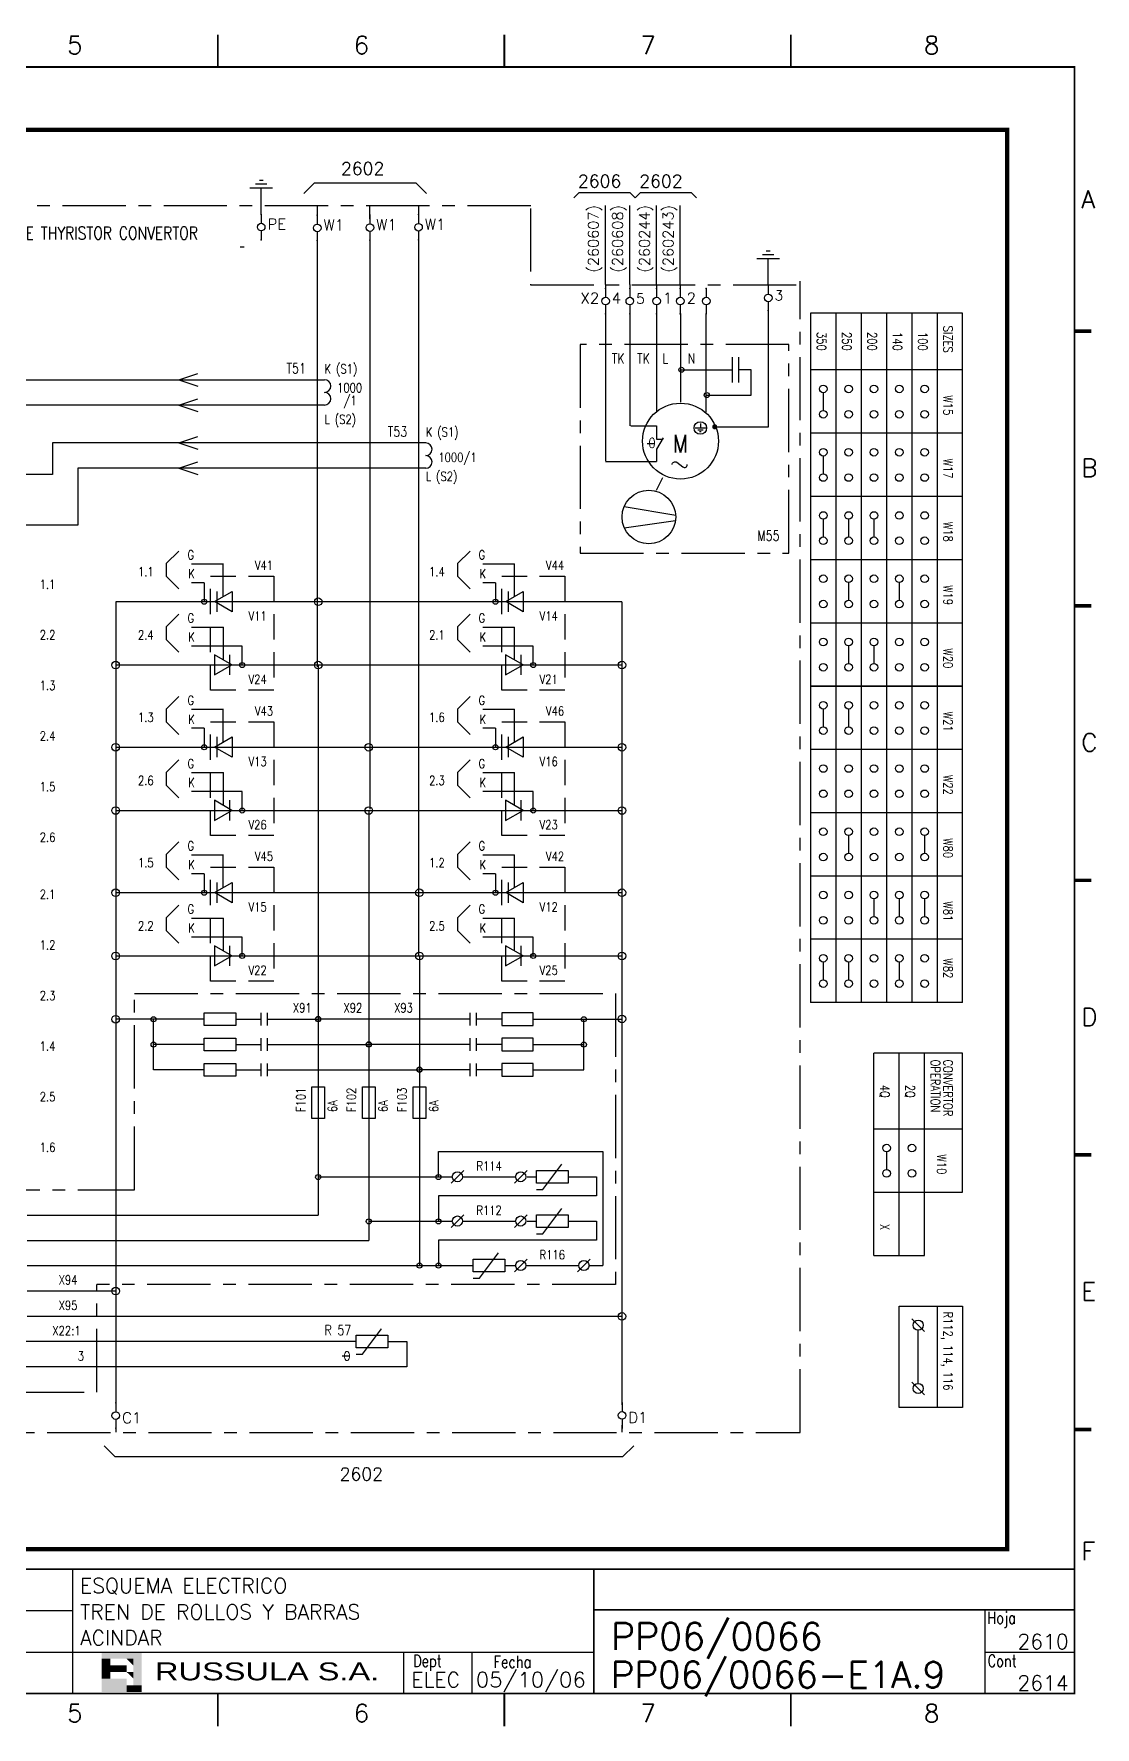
# Model space of a CAD drawing. Extents: x 416 to 877, y 1 to 336.
# Drawn here: x 667.3 to 877, y 1 to 335.7 of the extents above; entities that cross this region are included whole.
import ezdxf
from ezdxf.enums import TextEntityAlignment as Align

# ---------------------------------------------------------------- set-up
doc = ezdxf.new("R2010")
doc.units = 0
doc.header["$LTSCALE"] = 10
doc.header["$MEASUREMENT"] = 0
for name, pattern in [('CENTER', [2, 1.25, -0.25, 0.25, -0.25]), ('DASHDOT', [1, 0.5, -0.25, 0, -0.25]), ('DASHED', [0.75, 0.5, -0.25])]:
    doc.linetypes.add(name, pattern=pattern)
doc.layers.get('0').update_dxf_attribs({"linetype": 'CONTINUOUS'})
for name, color, linetype in [('1', 7, 'CONTINUOUS'), ('10', 5, 'CONTINUOUS'), ('2', 7, 'CONTINUOUS'), ('25', 3, 'CONTINUOUS'), ('25K', 4, 'DASHED'), ('25PK', 4, 'CENTER'), ('35', 2, 'CONTINUOUS'), ('50', 1, 'CONTINUOUS'), ('8', 1, 'CONTINUOUS'), ('9', 6, 'CONTINUOUS'), ('DIBUJO', 7, 'CONTINUOUS'), ('NODE', 7, 'CONTINUOUS')]:
    doc.layers.add(name, color=color, linetype=linetype)
doc.styles.add('ABBSTYLE', font='ROMANS.SHX', dxfattribs={"width": 0.8})
doc.styles.add('HELVETICA', font='HELV.SHX')
doc.styles.add('LABEL', font='SIMPLEX', dxfattribs={"width": 0.8, "height": 4})
doc.styles.add('ROMANS', font='ROMANS.SHX')
doc.styles.get("Standard").update_dxf_attribs({"font": 'simplex'})

# ---------------------------------------------------------------- blocks, each defined once
blk = doc.blocks.new('NOD', base_point=(237.5, 170))
at = {"layer": 'NODE'}
blk.add_point((237.5, 170), dxfattribs=at)
blk = doc.blocks.new('$$PLD12C')
for p, q in [((0, 2.5), (0, 0.75)), ((0, -0.75), (0, -2.5))]:
    blk.add_line(p, q)
at = {"layer": '2'}
blk.add_circle((0, 0), 0.75, dxfattribs=at)
for p in [(0, 2.5), (0, -2.5)]:
    blk.add_blockref('NOD', p, dxfattribs=at)
at = {"layer": '8'}
blk.add_attdef('*A', (1.25, -1.5), '', height=2.15, dxfattribs=at)
at = {"layer": '9'}
blk.add_attdef('ID', text='', height=2.15, dxfattribs=at).set_placement((-1.25, -1.5), align=Align.RIGHT)
blk = doc.blocks.new('JOM')
at = {"layer": '35'}
blk.add_line((0, 1.75), (0, -1.75), dxfattribs=at)
for centre in [(0, 2.5), (0, -2.5)]:
    blk.add_circle(centre, 0.75, dxfattribs=at)
blk = doc.blocks.new('$$PLU21C')
for p, q in [((0, 2.5), (0, 0.75)), ((0, -0.75), (0, -2.5))]:
    blk.add_line(p, q)
at = {"layer": '2'}
blk.add_circle((0, 0), 0.75, dxfattribs=at)
for p in [(0, 2.5), (0, -2.5)]:
    blk.add_blockref('NOD', p, dxfattribs=at)
at = {"layer": '8'}
blk.add_attdef('*A', (1.25, -0.5), '', height=2.15, dxfattribs=at)
at = {"layer": '9'}
blk.add_attdef('ID', text='', height=2.15, dxfattribs=at).set_placement((-1.25, -0.5), align=Align.RIGHT)
blk = doc.blocks.new('newcajec')
at = {"layer": '1'}
for p, q in [((215.2, 20.8), (215.2, 0)), ((179.4, 13.87), (215.2, 13.87)), ((368, 14.06), (368, 0)), ((179.4, 6.93), (267.63, 6.93)), ((267.63, 6.93), (302.5, 6.93)), ((270.63, 6.91), (270.63, 0)), ((282.07, 6.93), (282.07, 0)), ((368, 6.93), (383, 6.93))]:
    blk.add_line(p, q, dxfattribs=at)
for points in [[(239.5, 272.5, 0.3, 0.3, 0), (239.5, 277.91, 0.3, 0.3, 0)], [(287.5, 272.5, 0.3, 0.3, 0), (287.5, 277.91, 0.3, 0.3, 0)], [(335.5, 272.5, 0.3, 0.3, 0), (335.5, 277.91, 0.3, 0.3, 0)], [(383.01, 228.23, 0.6, 0.6, 0), (385.82, 228.23, 0.6, 0.6, 0)], [(383.01, 182.23, 0.6, 0.6, 0), (385.82, 182.23, 0.6, 0.6, 0)], [(383.01, 136.23, 0.6, 0.6, 0), (385.82, 136.23, 0.6, 0.6, 0)], [(383.01, 90.23, 0.6, 0.6, 0), (385.82, 90.23, 0.6, 0.6, 0)], [(383.01, 44.23, 0.6, 0.6, 0), (385.82, 44.23, 0.6, 0.6, 0)], [(383, 20.8, 0.3, 0.3, 0), (179.4, 20.8, 0.3, 0.3, 0), (179.4, 0, 0.3, 0.3, 0)], [(302.5, 20.8, 0.3, 0.3, 0), (302.5, 0, 0.3, 0.3, 0)], [(302.5, 14, 0.3, 0.3, 0), (383, 14, 0.3, 0.3, 0)], [(239.5, -5.5, 0.3, 0.3, 0), (239.5, -0.09, 0.3, 0.3, 0)], [(287.5, -5.5, 0.3, 0.3, 0), (287.5, -0.09, 0.3, 0.3, 0)], [(335.5, -5.5, 0.3, 0.3, 0), (335.5, -0.09, 0.3, 0.3, 0)]]:
    blk.add_lwpolyline(points, format="xyseb", dxfattribs=at)
at = {"layer": '1', "const_width": 0.3}
blk.add_lwpolyline([(0, 0), (0, 272.5), (383, 272.5), (383, 0)], close=True, dxfattribs=at)
at = {"layer": '2', "color": 14}
for p, q in [((221.42, 4.69), (221.42, 5.81)), ((221.42, 2.47), (221.42, 3.58))]:
    blk.add_line(p, q, dxfattribs=at)
for points in [[(220.05, 5.81), (220.05, 6.92), (226.74, 5.81), (226.74, 6.92)], [(221.42, 2.47), (220.05, 2.47), (221.42, 5.81), (220.05, 5.81)], [(224.25, 5.81), (225.37, 5.81), (225.37, 4.69)], [(225.37, 5.81), (226.74, 5.81), (225.37, 1.35), (226.74, 1.35)], [(221.42, 4.69), (224.25, 4.69), (221.42, 3.58), (224.25, 3.58)], [(224.25, 3.58), (225.37, 3.58), (225.37, 2.47)], [(224.25, 0.24), (224.25, 2.47), (220.05, 0.24), (220.05, 2.47)], [(226.74, 1.35), (226.74, 0.24), (224.25, 1.35), (224.25, 0.24)]]:
    blk.add_solid(points, dxfattribs=at)
at = {"layer": '1', "style": 'ROMANS'}
for s, p in [('5', (214.29, 274.68)), ('6', (262.29, 274.68)), ('7', (310.29, 274.68)), ('8', (357.79, 274.68)), ('A', (384.13, 248.84)), ('B', (384.13, 203.84)), ('C', (384.13, 157.84)), ('D', (384.13, 111.84)), ('E', (384.13, 65.84)), ('F', (384.13, 22.34)), ('5', (214.29, -4.82)), ('6', (262.29, -4.82)), ('7', (310.29, -4.82)), ('8', (357.79, -4.82))]:
    blk.add_text(s, height=3, dxfattribs=at).set_placement(p)
at = {"layer": '1', "style": 'LABEL', "width": 0.8}
for s, p in [('Hoja', (368.38, 11.66)), ('Fecha', (285.71, 4.3)), ('Cont', (368.43, 4.46))]:
    blk.add_text(s, height=2, dxfattribs=at).set_placement(p)
blk.add_text('Dept', height=2, dxfattribs=at).set_placement((274.61, 4.44), align=Align.CENTER)
at = {"layer": '10', "style": 'ROMANS'}
for tag, p in [('REV41', (3.5, 18.74)), ('REV43', (77.7, 18.74)), ('REV31', (3.5, 14.58)), ('REV33', (77.7, 14.58)), ('REV21', (3.5, 10.42)), ('REV23', (77.7, 10.42)), ('REV11', (3.5, 6.27)), ('REV13', (77.7, 6.27))]:
    blk.add_attdef(tag, text='', height=2.5, dxfattribs=at).set_placement(p, align=Align.MIDDLE)
for tag, p, height in [('REV42', (8, 17.49), 2.5), ('SHEETNAME1', (100.5, 15.83), 2.5), ('DESIGNCHECK', (180.74, 14.83), 2.5), ('DOCUMENTTYPE', (216.43, 16.8), 2.5), ('NOTA', (305.32, 15.8), 3), ('REV32', (8, 13.33), 2.5), ('OBJECT', (216.43, 12.4), 2.5), ('REV22', (8, 9.17), 2.5), ('SHEETNAME2', (100.5, 11.67), 2.5), ('ORDER', (305.32, 7.3), 4.5), ('SHEETNAME3', (100.5, 7.51), 2.5), ('DRAWINGCHECK', (180.53, 7.71), 2.5), ('CUSTOMER', (216.43, 8.08), 2.5), ('REV12', (8, 5.01), 2.5), ('SHEETNAME4', (100.5, 3.35), 2.5), ('USER', (180.63, 0.71), 2.5), ('DEPARTMENT', (271.93, 1.05), 2.5), ('DOCUMENT_ID', (305.32, 0.93), 4.4)]:
    blk.add_attdef(tag, p, '', height=height, dxfattribs=at)
for tag, width, p, p2 in [('REV44', 1.221199, (84.53, 17.49), (98.48, 17.49)), ('REV34', 1.221199, (84.53, 13.33), (98.48, 13.33)), ('REV24', 1.221199, (84.53, 9.17), (98.48, 9.17)), ('REV14', 1.221199, (84.53, 5.01), (98.48, 5.01)), ('CREATED2', 7.039915, (282.71, 1.05), (301.14, 1.05))]:
    blk.add_attdef(tag, text='', height=2.5, dxfattribs=dict(at, width=width)).set_placement(p, p2, align=Align.FIT)
for tag, p in [('SHEET', (382, 7.43)), ('NEXTSHEET', (382, 0.5))]:
    blk.add_attdef(tag, text='', height=2.5, dxfattribs=at).set_placement(p, align=Align.RIGHT)
at = {"layer": 'DIBUJO', "color": 14, "style": 'HELVETICA', "width": 1.3}
blk.add_text('RUSSULA S.A.', height=3, dxfattribs=at).set_placement((229, 2.19))

msp = doc.modelspace()

# ---------------------------------------------------------------- linework, layer by layer
for p, q in [((722.78, 306.24), (720.66, 304.12)), ((722.78, 306.24), (742.78, 306.24)), ((742.78, 306.24), (744.91, 304.12)), ((775.02, 304.32), (773.96, 303.26)), ((775.02, 304.32), (785.02, 304.32)), ((785.02, 304.32), (786.08, 303.26)), ((787.14, 304.32), (786.08, 303.26)), ((787.14, 304.32), (797.14, 304.32)), ((797.14, 304.32), (798.2, 303.26)), ((683.33, 54.52), (681.21, 56.64)), ((683.33, 54.52), (783.68, 54.52)), ((783.68, 54.52), (785.8, 56.64))]:
    msp.add_line(p, q)
at = {"layer": '2', "color": 4, "linetype": 'CENTER'}
for p, q in [((765.47, 301.69), (444.6, 301.69)), ((765.43, 301.17), (765.43, 286.07)), ((765.43, 286.07), (818.63, 286.07))]:
    msp.add_line(p, q, dxfattribs=at)
at = {"layer": '2', "color": 7}
for p, q in [((723.3, 301.69), (723.3, 298.64)), ((733.66, 299.1), (733.66, 301.7)), ((743.32, 301.64), (743.32, 299.14)), ((780.23, 293.38), (780.23, 301.73)), ((785.03, 293.38), (785.03, 301.73)), ((790.33, 293.38), (790.33, 301.73)), ((795.01, 293.38), (795.01, 301.73)), ((723.3, 296.52), (723.3, 294.45)), ((780.23, 286.14), (780.23, 293.38)), ((785.03, 286.14), (785.03, 293.38)), ((790.33, 286.14), (790.33, 293.38)), ((795.01, 286.14), (795.01, 293.38)), ((780.23, 286.14), (780.23, 284.28)), ((785.03, 286.14), (785.03, 284.28)), ((790.33, 286.14), (790.33, 284.28)), ((795.01, 286.14), (795.01, 284.28)), ((683.48, 60.86), (683.48, 59.31)), ((783.49, 60.7), (783.49, 59.31))]:
    msp.add_line(p, q, dxfattribs=at)
at = {"layer": '2', "color": 6}
for p, q in [((733.7, 294.92), (733.7, 182.47)), ((743.3, 295.21), (743.3, 153.6)), ((723.3, 294.38), (723.3, 210.56))]:
    msp.add_line(p, q, dxfattribs=at)
at = {"layer": '2', "color": 2}
for p, q in [((780.23, 280.37), (780.23, 251.27)), ((785.03, 280.67), (785.03, 258.17))]:
    msp.add_line(p, q, dxfattribs=at)
at = {"layer": '2', "color": 1}
for p, q in [((790.33, 280.37), (790.33, 260.97)), ((795.03, 280.37), (795.03, 262.87)), ((800.13, 274.27), (800.13, 280.35)), ((800.13, 260.87), (800.13, 274.27))]:
    msp.add_line(p, q, dxfattribs=at)
at = {"layer": '2', "color": 3}
for p, q in [((812.43, 257.97), (812.43, 280.97)), ((801.93, 257.97), (812.43, 257.97))]:
    msp.add_line(p, q, dxfattribs=at)
at = {"layer": '2', "color": 3, "linetype": 'DASHDOT'}
msp.add_lwpolyline([(424.6, 316.69, 0.84, 0.84, 0), (859.6, 316.69, 0.84, 0.84, 0), (859.6, 36.19, 0.84, 0.84, 0), (424.6, 36.19, 0.84, 0.84, 0), (424.6, 316.69, 0.84, 0.84, 0)], format="xyseb", dxfattribs=at)
at = {"layer": '25', "linetype": 'Continuous'}
for p, q in [((797.93, 257.77), (800.03, 257.77)), ((798.98, 258.64), (798.98, 257.77)), ((798.45, 257.42), (799.5, 257.42)), ((798.8, 257.07), (799.15, 257.07))]:
    msp.add_line(p, q, dxfattribs=at)
at = {"layer": '25'}
for p, q in [((788.47, 254.68), (789.92, 254.68)), ((695.98, 233.46), (693.48, 230.96)), ((693.48, 230.96), (693.48, 228.46)), ((753.48, 233.46), (750.98, 230.96)), ((750.98, 230.96), (750.98, 228.46)), ((693.48, 228.46), (695.98, 225.96)), ((750.98, 228.46), (753.48, 225.96)), ((695.98, 220.96), (693.48, 218.46)), ((753.48, 220.96), (750.98, 218.46)), ((693.48, 218.46), (693.48, 215.96)), ((750.98, 218.46), (750.98, 215.96)), ((693.48, 215.96), (695.98, 213.46)), ((750.98, 215.96), (753.48, 213.46)), ((695.98, 204.71), (693.48, 202.21)), ((753.48, 204.71), (750.98, 202.21)), ((693.48, 202.21), (693.48, 199.71)), ((750.98, 202.21), (750.98, 199.71)), ((693.48, 199.71), (695.98, 197.21)), ((750.98, 199.71), (753.48, 197.21)), ((695.98, 192.21), (693.48, 189.71)), ((753.48, 192.21), (750.98, 189.71)), ((693.48, 189.71), (693.48, 187.21)), ((750.98, 189.71), (750.98, 187.21)), ((693.48, 187.21), (695.98, 184.71)), ((750.98, 187.21), (753.48, 184.71)), ((695.98, 175.96), (693.48, 173.46)), ((753.48, 175.96), (750.98, 173.46)), ((693.48, 173.46), (693.48, 170.96)), ((693.48, 170.96), (695.98, 168.46)), ((750.98, 173.46), (750.98, 170.96)), ((750.98, 170.96), (753.48, 168.46)), ((695.98, 163.46), (693.48, 160.96)), ((693.48, 160.96), (693.48, 158.46)), ((753.48, 163.46), (750.98, 160.96)), ((750.98, 160.96), (750.98, 158.46)), ((693.48, 158.46), (695.98, 155.96)), ((750.98, 158.46), (753.48, 155.96)), ((728.24, 74.41), (729.73, 74.41))]:
    msp.add_line(p, q, dxfattribs=at)
at = {"layer": '25', "linetype": 'Continuous'}
msp.add_lwpolyline([(801.56, 258, 0.5, 0.5, 1), (802.06, 258, 0.5, 0.5, 1)], format="xyseb", close=True, dxfattribs=at)
msp.add_lwpolyline([(793.4, 250.54, -0.619604), (794.3, 250.99), (795.5, 250.09, 0.618034), (796.4, 250.54, -1)], format="xyb", dxfattribs=at)
msp.add_circle((798.98, 257.77), 1.23, dxfattribs=at)
at = {"layer": '25K'}
for p, q in [((790.29, 245.5), (791.54, 248)), ((702.23, 205.96), (702.23, 228.46)), ((702.23, 228.46), (714.73, 228.46)), ((714.73, 228.46), (714.73, 205.96)), ((759.73, 205.96), (759.73, 228.46)), ((759.73, 228.46), (772.23, 228.46)), ((772.23, 228.46), (772.23, 205.96)), ((714.73, 205.96), (702.23, 205.96)), ((772.23, 205.96), (759.73, 205.96)), ((702.23, 177.21), (702.23, 199.71)), ((702.23, 199.71), (714.73, 199.71)), ((714.73, 199.71), (714.73, 177.21)), ((759.73, 199.71), (772.23, 199.71)), ((759.73, 177.21), (759.73, 199.71)), ((772.23, 199.71), (772.23, 177.21)), ((714.73, 177.21), (702.23, 177.21)), ((772.23, 177.21), (759.73, 177.21)), ((702.23, 148.46), (702.23, 170.96)), ((702.23, 170.96), (714.73, 170.96)), ((714.73, 170.96), (714.73, 148.46)), ((759.73, 148.46), (759.73, 170.96)), ((759.73, 170.96), (772.23, 170.96)), ((772.23, 170.96), (772.23, 148.46)), ((714.73, 148.46), (702.23, 148.46)), ((772.23, 148.46), (759.73, 148.46))]:
    msp.add_line(p, q, dxfattribs=at)
at = {"layer": '25PK'}
for p, q in [((818.69, 59.29), (818.69, 286.79)), ((818.69, 59.29), (818.69, 286.79)), ((687.23, 145.99), (782.23, 145.99)), ((687.23, 107.24), (687.23, 145.99)), ((782.23, 145.99), (782.23, 88.49)), ((655.98, 107.24), (687.23, 107.24)), ((782.23, 88.49), (679.73, 88.49)), ((679.73, 67.24), (679.73, 88.49)), ((504.73, 67.24), (679.73, 67.24)), ((449.94, 59.29), (818.69, 59.29)), ((449.94, 59.29), (818.69, 59.29))]:
    msp.add_line(p, q, dxfattribs=at)
msp.add_lwpolyline([(775.23, 274.27), (775.23, 233.02), (816.48, 233.02), (816.48, 274.27)], close=True, dxfattribs=at)
at = {"layer": '35', "linetype": 'Continuous'}
for p, q in [((714.49, 305.17), (709.99, 305.17)), ((713.36, 305.92), (711.11, 305.92)), ((712.61, 306.67), (711.86, 306.67)), ((712.24, 299.93), (712.24, 305.17)), ((708.85, 293.53), (708.1, 293.53)), ((814.63, 291.21), (810.13, 291.21)), ((813.5, 291.96), (811.25, 291.96)), ((812.75, 292.71), (812, 292.71)), ((812.38, 285.97), (812.38, 291.21))]:
    msp.add_line(p, q, dxfattribs=at)
at = {"layer": '35'}
for p, q in [((820.76, 280.48), (820.76, 144.23)), ((850.76, 280.48), (820.76, 280.48)), ((825.76, 280.48), (825.76, 144.23)), ((830.76, 280.48), (830.76, 144.23)), ((835.76, 280.48), (835.76, 144.23)), ((835.76, 280.48), (835.76, 206.73)), ((840.76, 280.48), (840.76, 144.23)), ((840.76, 280.48), (840.76, 206.73)), ((845.76, 280.48), (845.76, 144.23)), ((850.76, 144.23), (850.76, 280.48)), ((805.23, 271.77), (805.23, 266.77)), ((806.48, 271.77), (806.48, 266.77)), ((695.98, 267.31), (699.73, 268.56)), ((795.23, 269.27), (805.23, 269.27)), ((808.98, 269.27), (806.48, 269.27)), ((808.98, 264.27), (808.98, 269.27)), ((850.76, 269.23), (820.76, 269.23)), ((633.48, 267.31), (724.73, 267.31)), ((695.98, 267.31), (699.73, 266.06)), ((724.73, 262.31), (663.48, 262.31)), ((695.98, 262.31), (699.73, 263.56)), ((695.98, 262.31), (699.73, 261.06)), ((800.23, 264.27), (808.98, 264.27)), ((785.23, 258.18), (790.34, 258.18)), ((790.34, 258.18), (790.34, 255.57)), ((744.73, 254.81), (670.98, 254.81)), ((670.98, 254.81), (670.98, 248.56)), ((695.98, 254.81), (699.73, 256.06)), ((695.98, 254.81), (699.73, 253.56)), ((791.62, 255.85), (790.34, 253.57)), ((790.34, 255.57), (791.65, 255.57)), ((850.76, 256.73), (820.76, 256.73)), ((695.98, 249.81), (699.73, 251.06)), ((780.23, 251.18), (790.34, 251.18)), ((790.34, 253.57), (790.34, 251.18)), ((670.98, 248.56), (654.73, 248.56)), ((744.73, 249.81), (675.98, 249.81)), ((675.98, 249.81), (675.98, 238.56)), ((695.98, 249.81), (699.73, 248.56)), ((850.76, 244.23), (820.76, 244.23)), ((675.98, 238.56), (654.73, 238.56)), ((698.48, 230.93), (704.75, 230.93)), ((704.73, 224.45), (704.73, 230.93)), ((755.98, 230.93), (762.25, 230.93)), ((762.23, 224.45), (762.23, 230.93)), ((850.76, 231.73), (820.76, 231.73)), ((700.98, 227.18), (698.48, 227.18)), ((700.98, 227.18), (700.98, 223.43)), ((703.02, 223.46), (706.48, 225.46)), ((703.48, 225.46), (703.48, 221.46)), ((706.48, 225.46), (706.48, 221.46)), ((758.48, 227.18), (755.98, 227.18)), ((758.48, 227.18), (758.48, 223.43)), ((760.52, 223.46), (763.98, 225.46)), ((760.98, 225.46), (760.98, 221.46)), ((763.98, 225.46), (763.98, 221.46)), ((706.48, 221.46), (703.02, 223.46)), ((763.98, 221.46), (760.52, 223.46)), ((698.48, 218.43), (704.75, 218.43)), ((704.75, 212.08), (704.75, 218.43)), ((755.98, 218.43), (762.25, 218.43)), ((762.25, 212.08), (762.25, 218.43)), ((850.76, 219.23), (820.76, 219.23)), ((708.48, 214.68), (698.48, 214.68)), ((708.48, 210.96), (708.48, 214.68)), ((765.98, 214.68), (755.98, 214.68)), ((765.98, 210.96), (765.98, 214.68)), ((702.98, 212.96), (702.98, 208.96)), ((706.44, 210.96), (702.98, 212.96)), ((702.98, 208.96), (706.44, 210.96)), ((705.98, 212.96), (705.98, 208.96)), ((723.48, 210.96), (723.48, 102.24)), ((760.48, 212.96), (760.48, 208.96)), ((763.94, 210.96), (760.48, 212.96)), ((760.48, 208.96), (763.94, 210.96)), ((763.48, 212.96), (763.48, 208.96)), ((850.76, 206.73), (820.76, 206.73)), ((820.76, 206.73), (850.76, 206.73)), ((698.48, 202.18), (704.75, 202.18)), ((704.73, 195.7), (704.73, 202.18)), ((755.98, 202.18), (762.25, 202.18)), ((762.23, 195.7), (762.23, 202.18)), ((700.98, 198.43), (698.48, 198.43)), ((700.98, 198.43), (700.98, 194.68)), ((758.48, 198.43), (755.98, 198.43)), ((758.48, 198.43), (758.48, 194.68)), ((703.02, 194.71), (706.48, 196.71)), ((706.48, 192.71), (703.02, 194.71)), ((703.48, 196.71), (703.48, 192.71)), ((706.48, 196.71), (706.48, 192.71)), ((760.52, 194.71), (763.98, 196.71)), ((763.98, 192.71), (760.52, 194.71)), ((760.98, 196.71), (760.98, 192.71)), ((763.98, 196.71), (763.98, 192.71)), ((850.76, 194.23), (820.76, 194.23)), ((698.48, 189.68), (704.75, 189.68)), ((704.75, 183.33), (704.75, 189.68)), ((755.98, 189.68), (762.25, 189.68)), ((762.25, 183.33), (762.25, 189.68)), ((708.48, 185.93), (698.48, 185.93)), ((706.44, 182.21), (702.98, 184.21)), ((702.98, 184.21), (702.98, 180.21)), ((705.98, 184.21), (705.98, 180.21)), ((708.48, 182.21), (708.48, 185.93)), ((765.98, 185.93), (755.98, 185.93)), ((763.94, 182.21), (760.48, 184.21)), ((760.48, 184.21), (760.48, 180.21)), ((763.48, 184.21), (763.48, 180.21)), ((765.98, 182.21), (765.98, 185.93)), ((702.98, 180.21), (706.44, 182.21)), ((733.48, 182.21), (733.48, 97.24)), ((760.48, 180.21), (763.94, 182.21)), ((850.76, 181.73), (820.76, 181.73)), ((850.76, 181.73), (820.76, 181.73)), ((698.48, 173.43), (704.75, 173.43)), ((704.73, 166.95), (704.73, 173.43)), ((755.98, 173.43), (762.25, 173.43)), ((762.23, 166.95), (762.23, 173.43)), ((700.98, 169.68), (698.48, 169.68)), ((700.98, 169.68), (700.98, 165.93)), ((703.02, 165.96), (706.48, 167.96)), ((703.48, 167.96), (703.48, 163.96)), ((706.48, 167.96), (706.48, 163.96)), ((758.48, 169.68), (755.98, 169.68)), ((758.48, 169.68), (758.48, 165.93)), ((760.52, 165.96), (763.98, 167.96)), ((760.98, 167.96), (760.98, 163.96)), ((763.98, 167.96), (763.98, 163.96)), ((850.76, 169.23), (820.76, 169.23)), ((706.48, 163.96), (703.02, 165.96)), ((763.98, 163.96), (760.52, 165.96)), ((698.48, 160.93), (704.75, 160.93)), ((704.75, 154.58), (704.75, 160.93)), ((755.98, 160.93), (762.25, 160.93)), ((762.25, 154.58), (762.25, 160.93)), ((708.48, 157.18), (698.48, 157.18)), ((702.98, 155.46), (702.98, 151.46)), ((706.44, 153.46), (702.98, 155.46)), ((705.98, 155.46), (705.98, 151.46)), ((708.48, 153.46), (708.48, 157.18)), ((765.98, 157.18), (755.98, 157.18)), ((760.48, 155.46), (760.48, 151.46)), ((763.94, 153.46), (760.48, 155.46)), ((763.48, 155.46), (763.48, 151.46)), ((765.98, 153.46), (765.98, 157.18)), ((850.76, 156.73), (820.76, 156.73)), ((702.98, 151.46), (706.44, 153.46)), ((743.48, 153.46), (743.48, 92.24)), ((760.48, 151.46), (763.94, 153.46)), ((850.76, 144.23), (820.76, 144.23)), ((700.98, 140.96), (683.48, 140.96)), ((690.98, 130.93), (690.98, 140.93)), ((700.98, 139.71), (700.98, 142.21)), ((700.98, 142.21), (707.23, 142.21)), ((707.23, 142.21), (707.23, 139.71)), ((707.23, 140.96), (712.23, 140.96)), ((712.23, 139.71), (712.23, 142.21)), ((713.48, 139.71), (713.48, 142.21)), ((713.48, 140.96), (723.48, 140.96)), ((753.48, 140.96), (723.48, 140.96)), ((753.48, 139.71), (753.48, 142.21)), ((754.73, 139.71), (754.73, 142.21)), ((759.73, 140.96), (754.73, 140.96)), ((765.98, 142.21), (759.73, 142.21)), ((759.73, 142.21), (759.73, 139.71)), ((765.98, 139.71), (765.98, 142.21)), ((765.98, 140.96), (783.48, 140.96)), ((775.98, 130.93), (775.98, 140.93)), ((707.23, 139.71), (700.98, 139.71)), ((700.98, 137.21), (707.23, 137.21)), ((700.98, 134.71), (700.98, 137.21)), ((707.23, 137.21), (707.23, 134.71)), ((712.23, 134.71), (712.23, 137.21)), ((713.48, 134.71), (713.48, 137.21)), ((753.48, 134.71), (753.48, 137.21)), ((754.73, 134.71), (754.73, 137.21)), ((759.73, 139.71), (765.98, 139.71)), ((765.98, 137.21), (759.73, 137.21)), ((759.73, 137.21), (759.73, 134.71)), ((765.98, 134.71), (765.98, 137.21)), ((700.98, 135.96), (690.98, 135.96)), ((707.23, 134.71), (700.98, 134.71)), ((707.23, 135.96), (712.23, 135.96)), ((713.48, 135.96), (733.48, 135.96)), ((753.48, 135.96), (733.48, 135.96)), ((759.73, 135.96), (754.73, 135.96)), ((759.73, 134.71), (765.98, 134.71)), ((765.98, 135.96), (775.98, 135.96)), ((833.26, 94.23), (833.26, 134.23)), ((850.76, 134.23), (833.26, 134.23)), ((838.26, 94.23), (838.26, 134.23)), ((843.26, 94.23), (843.26, 134.23)), ((850.76, 106.73), (850.76, 134.23)), ((700.98, 130.96), (690.98, 130.96)), ((700.98, 132.21), (707.23, 132.21)), ((700.98, 129.71), (700.98, 132.21)), ((707.23, 132.21), (707.23, 129.71)), ((707.23, 130.96), (712.23, 130.96)), ((712.23, 129.71), (712.23, 132.21)), ((713.48, 129.71), (713.48, 132.21)), ((713.48, 130.96), (743.48, 130.96)), ((753.48, 130.96), (743.48, 130.96)), ((753.48, 129.71), (753.48, 132.21)), ((754.73, 129.71), (754.73, 132.21)), ((759.73, 130.96), (754.73, 130.96)), ((765.98, 132.21), (759.73, 132.21)), ((759.73, 132.21), (759.73, 129.71)), ((765.98, 129.71), (765.98, 132.21)), ((765.98, 130.96), (775.98, 130.96)), ((707.23, 129.71), (700.98, 129.71)), ((722.23, 121.34), (722.23, 127.59)), ((722.23, 127.59), (724.73, 127.59)), ((724.73, 127.59), (724.73, 121.34)), ((732.23, 121.34), (732.23, 127.59)), ((732.23, 127.59), (734.73, 127.59)), ((734.73, 127.59), (734.73, 121.34)), ((742.23, 121.34), (742.23, 127.59)), ((742.23, 127.59), (744.73, 127.59)), ((744.73, 127.59), (744.73, 121.34)), ((759.73, 129.71), (765.98, 129.71)), ((724.73, 121.34), (722.23, 121.34)), ((734.73, 121.34), (732.23, 121.34)), ((744.73, 121.34), (742.23, 121.34)), ((850.76, 119.23), (833.26, 119.23)), ((747.23, 109.78), (747.23, 114.78)), ((747.23, 114.78), (779.73, 114.78)), ((779.73, 114.78), (779.73, 92.28)), ((835.76, 114.73), (835.76, 111.23)), ((749.73, 108.56), (752.23, 111.06)), ((762.23, 108.56), (764.73, 111.06)), ((766.61, 111.03), (772.86, 111.03)), ((766.61, 108.53), (766.61, 111.03)), ((767.86, 107.28), (771.61, 112.28)), ((771.61, 111.03), (771.61, 111.03)), ((771.61, 111.03), (772.86, 111.03)), ((772.86, 111.03), (772.86, 108.53)), ((749.97, 109.74), (723.48, 109.74)), ((751.98, 109.81), (762.48, 109.81)), ((764.73, 109.78), (766.61, 109.78)), ((772.86, 108.53), (766.61, 108.53)), ((766.61, 107.28), (767.86, 107.28)), ((773.05, 109.78), (778.48, 109.78)), ((778.48, 109.78), (778.48, 106.03)), ((778.48, 106.03), (747.23, 106.03)), ((747.23, 106.03), (747.23, 101.03)), ((833.26, 106.73), (850.76, 106.73)), ((665.98, 102.24), (723.48, 102.24)), ((733.48, 101.03), (749.98, 101.03)), ((749.73, 99.81), (752.23, 102.31)), ((751.98, 101.06), (762.48, 101.06)), ((762.23, 99.81), (764.73, 102.31)), ((764.73, 101.03), (766.61, 101.03)), ((766.61, 99.78), (766.61, 102.28)), ((766.61, 102.28), (772.86, 102.28)), ((767.86, 98.53), (771.61, 103.53)), ((771.61, 102.28), (771.61, 102.28)), ((771.61, 102.28), (772.86, 102.28)), ((772.86, 102.28), (772.86, 99.78)), ((772.96, 101.03), (778.48, 101.03)), ((778.48, 101.03), (778.48, 97.28)), ((665.98, 97.24), (733.48, 97.24)), ((778.48, 97.28), (747.23, 97.28)), ((747.23, 97.28), (747.23, 92.28)), ((772.86, 99.78), (766.61, 99.78)), ((766.61, 98.53), (767.86, 98.53)), ((755.36, 89.78), (759.11, 94.78)), ((833.26, 94.23), (843.26, 94.23)), ((665.98, 92.24), (743.48, 92.24)), ((743.48, 92.28), (754.01, 92.28)), ((754.11, 93.53), (760.36, 93.53)), ((754.11, 91.03), (754.11, 93.53)), ((760.36, 91.03), (754.11, 91.03)), ((759.11, 93.53), (759.11, 93.53)), ((759.11, 93.53), (760.36, 93.53)), ((760.36, 93.53), (760.36, 91.03)), ((760.41, 92.28), (762.56, 92.28)), ((762.23, 91.03), (764.73, 93.53)), ((764.48, 92.28), (774.98, 92.28)), ((774.73, 91.03), (777.23, 93.53)), ((777.03, 92.28), (779.72, 92.28)), ((665.98, 87.24), (683.48, 87.24)), ((754.11, 89.78), (755.36, 89.78)), ((665.98, 82.24), (783.48, 82.24)), ((843.26, 79.23), (840.76, 81.73)), ((730.98, 77.24), (563.48, 77.24)), ((730.98, 78.49), (737.23, 78.49)), ((730.98, 75.99), (730.98, 78.49)), ((732.23, 74.74), (735.98, 79.74)), ((735.98, 79.74), (735.98, 79.74)), ((737.23, 78.49), (737.23, 75.99)), ((737.23, 77.24), (740.98, 77.24)), ((740.98, 77.24), (740.98, 72.24)), ((842.01, 68.98), (842.01, 79.48)), ((737.23, 75.99), (730.98, 75.99)), ((730.98, 74.74), (732.23, 74.74)), ((740.98, 72.24), (474.73, 72.24)), ((843.26, 66.73), (840.76, 69.23))]:
    msp.add_line(p, q, dxfattribs=at)
for points in [[(850.76, 84.23), (850.76, 64.23), (838.26, 64.23), (838.26, 84.23), (850.76, 84.23)], [(845.76, 84.23), (845.76, 64.23)]]:
    msp.add_lwpolyline(points, dxfattribs=at)
for centre, radius in [((795.23, 269.27), 0.5), ((800.23, 264.27), 0.5), ((828.26, 265.48), 0.75), ((833.26, 265.48), 0.75), ((838.26, 265.48), 0.75), ((843.26, 265.48), 0.75), ((828.26, 260.48), 0.75), ((833.26, 260.48), 0.75), ((838.26, 260.48), 0.75), ((843.26, 260.48), 0.75), ((828.26, 252.98), 0.75), ((833.26, 252.98), 0.75), ((838.26, 252.98), 0.75), ((843.26, 252.98), 0.75), ((828.26, 247.98), 0.75), ((833.26, 247.98), 0.75), ((838.26, 247.98), 0.75), ((843.26, 247.98), 0.75), ((838.26, 240.48), 0.75), ((843.26, 240.48), 0.75), ((838.26, 235.48), 0.75), ((843.26, 235.48), 0.75), ((823.26, 227.98), 0.75), ((833.26, 227.98), 0.75), ((843.26, 227.98), 0.75), ((700.98, 223.43), 0.5), ((758.48, 223.43), 0.5), ((823.26, 222.98), 0.75), ((833.26, 222.98), 0.75), ((843.26, 222.98), 0.75), ((823.26, 215.48), 0.75), ((838.26, 215.48), 0.75), ((843.26, 215.48), 0.75), ((708.48, 210.93), 0.5), ((765.98, 210.93), 0.5), ((823.26, 210.48), 0.75), ((838.26, 210.48), 0.75), ((843.26, 210.48), 0.75), ((833.26, 202.98), 0.75), ((838.26, 202.98), 0.75), ((843.26, 202.98), 0.75), ((833.26, 197.98), 0.75), ((838.26, 197.98), 0.75), ((843.26, 197.98), 0.75), ((700.98, 194.68), 0.5), ((758.48, 194.68), 0.5), ((823.26, 190.48), 0.75), ((828.26, 190.48), 0.75), ((833.26, 190.48), 0.75), ((838.26, 190.48), 0.75), ((843.26, 190.48), 0.75), ((823.26, 185.48), 0.75), ((828.26, 185.48), 0.75), ((833.26, 185.48), 0.75), ((838.26, 185.48), 0.75), ((843.26, 185.48), 0.75), ((708.48, 182.18), 0.5), ((765.98, 182.18), 0.5), ((823.26, 177.98), 0.75), ((833.26, 177.98), 0.75), ((838.26, 177.98), 0.75), ((823.26, 172.98), 0.75), ((833.26, 172.98), 0.75), ((838.26, 172.98), 0.75), ((700.98, 165.93), 0.5), ((758.48, 165.93), 0.5), ((823.26, 165.48), 0.75), ((828.26, 165.48), 0.75), ((823.26, 160.48), 0.75), ((828.26, 160.48), 0.75), ((708.48, 153.43), 0.5), ((765.98, 153.43), 0.5), ((833.26, 152.98), 0.75), ((843.26, 152.98), 0.75), ((833.26, 147.98), 0.75), ((843.26, 147.98), 0.75), ((690.98, 140.93), 0.5), ((723.48, 140.99), 0.5), ((723.48, 140.93), 0.5), ((775.98, 140.93), 0.5), ((690.98, 135.93), 0.5), ((733.48, 135.99), 0.5), ((733.48, 135.93), 0.5), ((775.98, 135.93), 0.5), ((743.48, 130.99), 0.5), ((743.48, 130.93), 0.5), ((835.76, 115.48), 0.75), ((840.76, 115.48), 0.75), ((750.98, 109.81), 1), ((763.48, 109.81), 1), ((835.76, 110.48), 0.75), ((840.76, 110.48), 0.75), ((723.48, 109.74), 0.5), ((747.23, 109.74), 0.5), ((733.48, 100.99), 0.5), ((747.23, 100.99), 0.5), ((750.98, 101.06), 1), ((763.48, 101.06), 1), ((743.48, 92.24), 0.5), ((747.23, 92.24), 0.5), ((763.48, 92.28), 1), ((775.98, 92.28), 1), ((842.01, 80.48), 1), ((842.01, 67.98), 1)]:
    msp.add_circle(centre, radius, dxfattribs=at)
for centre in [(724.73, 266.06), (724.73, 263.56), (744.73, 253.56), (744.73, 251.06)]:
    msp.add_arc(centre, 1.25, 270, 90, dxfattribs=at)
at = {"layer": '50', "linetype": 'Continuous'}
for p, q in [((783.92, 242.25), (794.1, 240.55)), ((783.94, 238.06), (794.06, 239.51))]:
    msp.add_line(p, q, dxfattribs=at)
at = {"layer": '50', "color": 6}
for p, q in [((683.48, 223.46), (783.48, 223.46)), ((683.48, 223.43), (683.48, 64.74)), ((783.48, 223.43), (783.48, 64.74)), ((683.48, 210.96), (783.48, 210.96)), ((683.48, 194.71), (783.48, 194.71)), ((683.48, 182.21), (783.48, 182.21)), ((683.48, 165.96), (783.48, 165.96)), ((683.48, 153.46), (783.48, 153.46))]:
    msp.add_line(p, q, dxfattribs=at)
at = {"layer": '50', "linetype": 'Continuous'}
for centre, radius in [((795.05, 255.18), 7.5), ((788.8, 240.18), 5.3)]:
    msp.add_circle(centre, radius, dxfattribs=at)
at = {"layer": '50', "color": 6}
for centre in [(723.48, 223.43), (683.48, 210.93), (723.48, 210.93), (783.48, 210.93), (683.48, 194.68), (733.48, 194.68), (783.48, 194.68), (683.48, 182.18), (733.48, 182.18), (783.48, 182.18), (683.48, 165.93), (743.48, 165.93), (783.48, 165.93), (683.48, 153.43), (743.48, 153.43), (783.48, 153.43)]:
    msp.add_circle(centre, 0.75, dxfattribs=at)
at = {"layer": '50'}
for centre in [(683.48, 140.93), (783.48, 140.99), (683.48, 87.21), (783.48, 82.21)]:
    msp.add_circle(centre, 0.75, dxfattribs=at)

# ---------------------------------------------------------------- block references
at = {"layer": '2', "color": 7}
ref = msp.add_blockref('newcajec', (421.18, 7.71), dxfattribs=dict(at, xscale=1.179386999999963, yscale=1.179386999999984, zscale=1.179387))
ref.add_attrib('DOCUMENT_ID', 'PP06/0066-E1A.9', (781.28, 8.81), dxfattribs={"layer": '10', "height": 5.1893, "style": 'ROMANS'})
ref.add_attrib('ORDER', 'PP06/0066', (781.28, 16.32), dxfattribs={"layer": '10', "height": 5.307, "style": 'ROMANS'})
ref.add_attrib('CUSTOMER', 'ACINDAR', (676.44, 17.24), dxfattribs={"layer": '10', "height": 2.948, "style": 'ROMANS'})
ref.add_attrib('OBJECT', 'TREN DE ROLLOS Y BARRAS', (676.44, 22.34), dxfattribs={"layer": '10', "height": 2.9485, "style": 'ROMANS'})
ref.add_attrib('DOCUMENTTYPE', 'ESQUEMA ELECTRICO', (676.44, 27.53), dxfattribs={"layer": '10', "height": 2.9485, "style": 'ROMANS'})
ref.add_attrib('CREATED2', '05/10/06', dxfattribs={"layer": '10', "height": 2.948, "style": 'ROMANS', "width": 0.961976}).set_placement((754.6, 8.94), (776.35, 8.94), align=Align.FIT)
ref.add_attrib('DEPARTMENT', 'ELEC', (741.89, 8.94), dxfattribs={"layer": '10', "height": 2.948, "style": 'ROMANS'})
ref.add_attrib('NEXTSHEET', '2614', dxfattribs={"layer": '10', "height": 2.948, "style": 'ROMANS'}).set_placement((871.71, 8.3), align=Align.RIGHT)
ref.add_attrib('SHEET', '2610', dxfattribs={"layer": '10', "height": 2.948, "style": 'ROMANS'}).set_placement((871.71, 16.48), align=Align.RIGHT)
for name, p, values in [('$$PLU21C', (712.22, 297.47), {'*A': 'PE'}), ('$$PLU21C', (723.31, 297.31), {'*A': 'W1'}), ('$$PLU21C', (733.7, 297.38), {'*A': 'W1'}), ('$$PLU21C', (743.3, 297.43), {'*A': 'W1'}), ('$$PLU21C', (780.25, 282.85), {'ID': 'X2', '*A': '4'}), ('$$PLU21C', (790.32, 282.85), {'*A': '1'}), ('$$PLU21C', (795.01, 282.85), {'*A': '2'}), ('$$PLD12C', (683.5, 62.6), {'*A': 'C1'}), ('$$PLD12C', (783.5, 62.65), {'*A': 'D1'})]:
    msp.add_blockref(name, p, dxfattribs=at).add_auto_attribs(values)
ref = msp.add_blockref('$$PLU21C', (785.04, 282.84), dxfattribs=at)
ref.add_attrib('*A', '5', (786.29, 282.34), dxfattribs={"layer": '8', "height": 2})
msp.add_blockref('$$PLU21C', (800.13, 282.85), dxfattribs=at)
ref = msp.add_blockref('$$PLU21C', (812.38, 283.47), dxfattribs=at)
ref.add_attrib('*A', '3', (813.63, 282.97), dxfattribs={"layer": '8', "height": 2})
at = {"layer": '25PK'}
for p in [(823.26, 262.98), (823.26, 250.48), (823.26, 237.98), (828.26, 237.98), (833.26, 237.98), (828.26, 225.48), (838.26, 225.48), (828.26, 212.98), (833.26, 212.98), (823.26, 200.48), (828.26, 200.48), (828.26, 175.48), (843.26, 175.48), (833.26, 162.98), (838.26, 162.98), (843.26, 162.98), (823.26, 150.48), (828.26, 150.48), (838.26, 150.48)]:
    msp.add_blockref('JOM', p, dxfattribs=at)

# ---------------------------------------------------------------- texts
at = {"layer": '2', "color": 7, "style": 'ROMANS'}
for s, p in [('2602', (727.98, 307.79)), ('2606', (774.79, 305.3)), ('2602', (786.9, 305.3)), ('2602', (727.72, 49.81))]:
    msp.add_text(s, height=2.5, dxfattribs=at).set_placement(p)
at = {"layer": '2', "color": 210}
for s, p in [('(260607)', (778.88, 288.49)), ('(260608)', (783.68, 288.49)), ('(260244)', (788.98, 288.49)), ('(260243)', (793.66, 288.49))]:
    msp.add_text(s, height=2.1, rotation=90, dxfattribs=at).set_placement(p)
at = {"layer": '25', "style": 'ABBSTYLE', "width": 0.8}
for s, height, p in [('ARMATURE THYRISTOR CONVERTOR', 2.5, (653.69, 295.04)), ('TK', 2, (781.48, 270.49)), ('TK', 2, (786.48, 270.49)), ('L', 2, (791.48, 270.49)), ('N', 2, (796.48, 270.49)), ('T51', 2, (717.23, 268.56)), ('K (S1) ', 1.8, (724.73, 268.56)), ('1000', 1.8, (727.23, 264.81)), ('/1', 1.8, (728.48, 262.31)), ('L (S2)', 1.8, (724.73, 258.56)), ('T53', 2, (737.23, 256.06)), ('K (S1)', 1.8, (744.73, 256.06)), ('0', 2, (788.74, 253.82)), ('1000/1', 1.8, (747.23, 251.06)), ('L (S2)', 1.8, (744.73, 247.31)), ('M55', 2, (810.23, 235.49)), ('V41', 1.8, (710.98, 229.71)), ('V44', 1.8, (768.48, 229.71)), ('1.1', 1.8, (668.48, 225.99)), ('1.1', 1.8, (687.89, 228.46)), ('1.4', 1.8, (745.39, 228.46)), ('V11', 1.8, (709.73, 219.71)), ('V14', 1.8, (767.23, 219.71)), ('2.2', 1.8, (668.48, 215.99)), ('2.4', 1.8, (687.89, 215.96)), ('2.1', 1.8, (745.39, 215.96)), ('1.3', 1.8, (668.48, 205.99)), ('V24', 1.8, (709.73, 207.21)), ('V21', 1.8, (767.23, 207.21)), ('1.3', 1.8, (687.89, 199.71)), ('V43', 1.8, (710.98, 200.96)), ('1.6', 1.8, (745.39, 199.71)), ('V46', 1.8, (768.48, 200.96)), ('2.4', 1.8, (668.48, 195.99)), ('V13', 1.8, (709.73, 190.96)), ('V16', 1.8, (767.23, 190.96)), ('1.5', 1.8, (668.48, 185.99)), ('2.6', 1.8, (687.89, 187.21)), ('2.3', 1.8, (745.39, 187.21)), ('2.6', 1.8, (668.48, 175.99)), ('V26', 1.8, (709.73, 178.46)), ('V23', 1.8, (767.23, 178.46)), ('V45', 1.8, (710.98, 172.21)), ('V42', 1.8, (768.48, 172.21)), ('1.5', 1.8, (687.89, 170.96)), ('1.2', 1.8, (745.39, 170.96)), ('2.1', 1.8, (668.48, 164.71)), ('V15', 1.8, (709.73, 162.21)), ('V12', 1.8, (767.23, 162.21)), ('2.2', 1.8, (687.89, 158.46)), ('2.5', 1.8, (745.39, 158.46)), ('1.2', 1.8, (668.48, 154.71)), ('V22', 1.8, (709.73, 149.71)), ('V25', 1.8, (767.23, 149.71)), ('2.3', 1.8, (668.48, 144.71)), ('X91', 1.8, (718.48, 142.28)), ('X92', 1.8, (728.48, 142.28)), ('X93', 1.8, (738.48, 142.28)), ('1.4', 1.8, (668.48, 134.71)), ('2.5', 1.8, (668.48, 124.71)), ('1.6', 1.8, (668.48, 114.71)), ('R114', 1.8, (754.73, 111.03)), ('R112', 1.8, (754.73, 102.28)), ('R116', 1.8, (767.23, 93.49)), ('X94', 1.8, (672.23, 88.53)), ('X95', 1.8, (672.23, 83.49)), ('R 57', 2, (724.73, 78.49)), ('X22:1', 1.8, (670.98, 78.49)), ('3', 1.8, (675.98, 73.49)), ('O', 1.8, (728.48, 73.49))]:
    msp.add_text(s, height=height, dxfattribs=at).set_placement(p)
for s, rotation, p in [('SIZES', 270, (847.01, 277.98)), ('350 ', 270, (822.01, 276.73)), ('250 ', 270, (827.01, 276.73)), ('200 ', 270, (832.01, 276.73)), ('140 ', 270, (837.01, 276.73)), ('100 ', 270, (842.01, 276.73)), ('W15', 270, (847.01, 264.23)), ('W17', 270, (847.01, 251.73)), ('W18', 270, (847.01, 239.23)), ('W19', 270, (847.01, 226.73)), ('W20', 270, (847.01, 214.23)), ('W21', 270, (847.01, 201.73)), ('W22', 270, (847.01, 189.23)), ('W80', 270, (847.01, 176.73)), ('W81', 270, (847.01, 164.23)), ('W82', 270, (847.01, 152.98)), ('OPERATION', 270, (844.51, 132.98)), ('CONVERTOR', 270, (847.01, 132.98)), ('F102', 90, (730.95, 122.59)), ('F103', 90, (740.95, 122.59)), ('4Q', 270, (834.51, 127.98)), ('2Q', 270, (839.51, 127.98)), ('F101', 90, (720.95, 122.59)), ('6A', 90, (727.2, 122.59)), ('6A', 90, (737.2, 122.59)), ('6A', 90, (747.2, 122.59)), ('W10', 270, (845.76, 114.23)), ('X', 270, (834.51, 100.48)), ('R112, 114, 116', 270, (847.01, 83.18))]:
    msp.add_text(s, height=1.8, rotation=rotation, dxfattribs=at).set_placement(p)
at = {"layer": '25', "linetype": 'Continuous', "style": 'ABBSTYLE', "width": 0.8}
msp.add_text('M', height=3.5, dxfattribs=at).set_placement((795.05, 254.68), align=Align.MIDDLE)
at = {"layer": '25', "style": 'ABBSTYLE', "width": 0.8}
for s, p in [('G', (698.31, 232.7)), ('G', (755.81, 232.7)), ('K', (698.48, 228.96)), ('K', (755.98, 228.96)), ('G', (698.31, 220.2)), ('G', (755.81, 220.2)), ('K', (698.48, 216.46)), ('K', (755.98, 216.46)), ('G', (698.31, 203.95)), ('G', (755.81, 203.95)), ('K', (698.48, 200.21)), ('K', (755.98, 200.21)), ('G', (698.31, 191.45)), ('G', (755.81, 191.45)), ('K', (698.48, 187.71)), ('K', (755.98, 187.71)), ('G', (698.31, 175.2)), ('G', (755.81, 175.2)), ('K', (698.48, 171.46)), ('K', (755.98, 171.46)), ('G', (698.31, 162.7)), ('G', (755.81, 162.7)), ('K', (698.48, 158.96)), ('K', (755.98, 158.96))]:
    msp.add_text(s, height=1.8, dxfattribs=at).set_placement(p, align=Align.MIDDLE)

doc.saveas('drawing.dxf')
